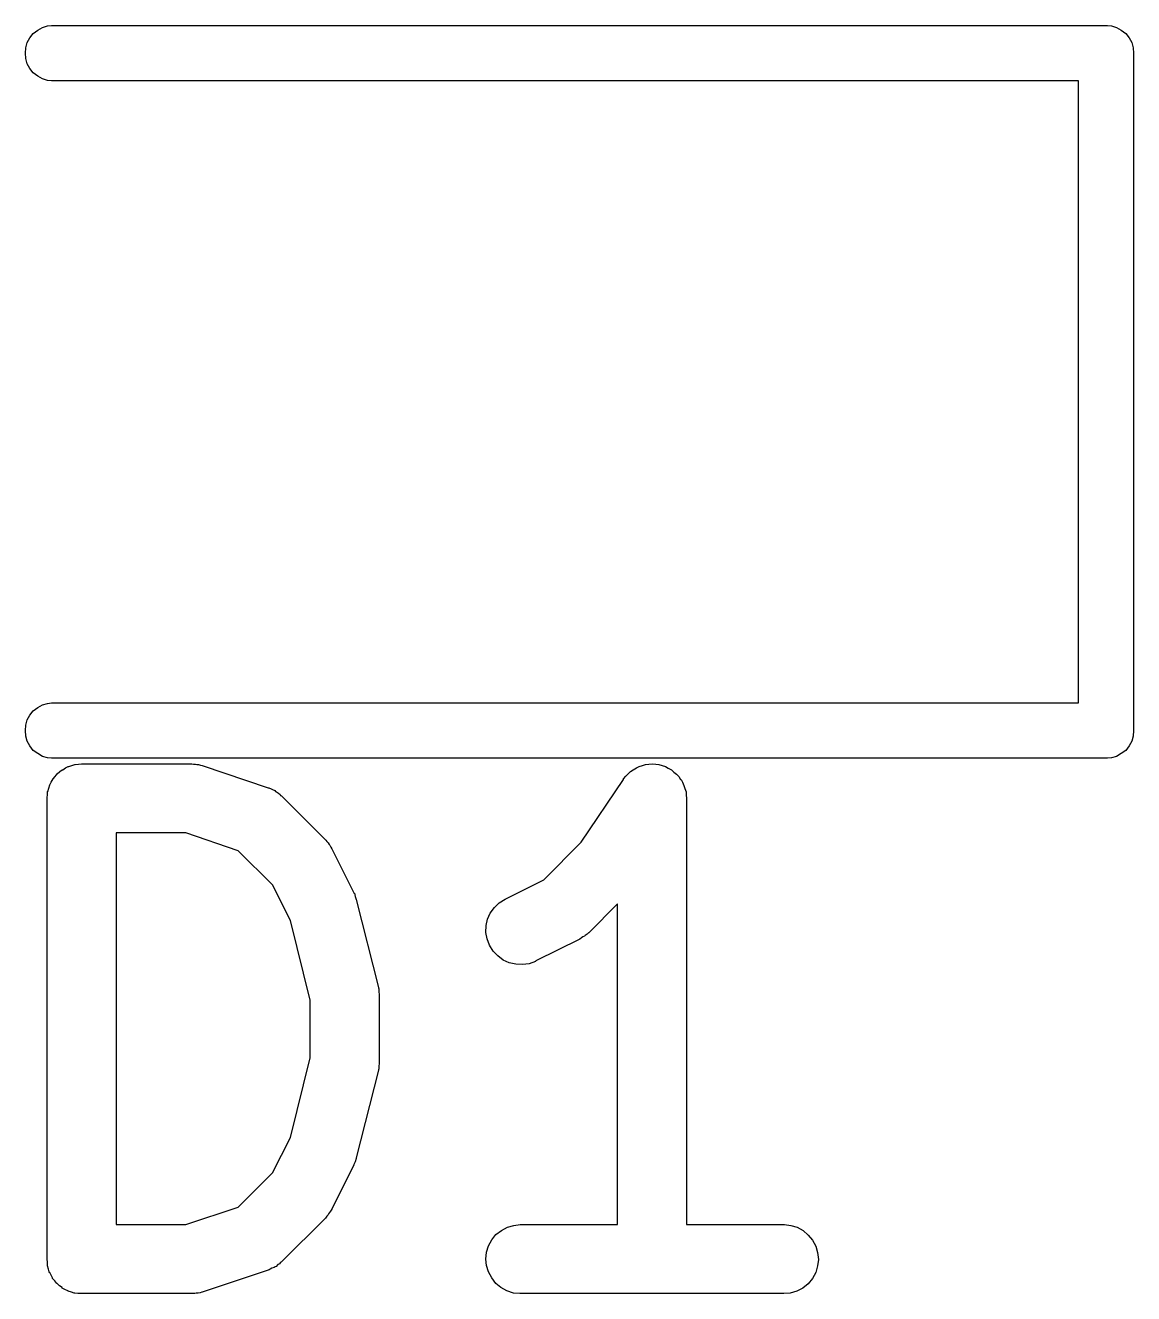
# Model space of a CAD drawing. Extents: x 113.5 to 162.5, y -151.1 to -75.5.
# Drawn here: x 160.14 to 162.545, y -101.957 to -99.205 of the extents above; entities that cross this region are included whole.
import ezdxf

# ---------------------------------------------------------------- set-up
doc = ezdxf.new("R2010")
doc.units = 0
doc.layers.add('BLACK', color=7, linetype='CONTINUOUS')

msp = doc.modelspace()

# ---------------------------------------------------------------- linework, layer by layer
at = {"layer": 'BLACK', "linetype": 'CONTINUOUS'}
for p, q in [((160.157, -99.2224), (160.167, -99.2149)), ((160.167, -99.2149), (160.177, -99.2093)), ((160.177, -99.2093), (160.188, -99.2059)), ((160.188, -99.2059), (160.197, -99.205)), ((160.197, -99.205), (162.482, -99.205)), ((162.482, -99.205), (162.485, -99.2047)), ((162.485, -99.2047), (162.488, -99.205)), ((162.488, -99.205), (162.497, -99.2059)), ((162.497, -99.2059), (162.508, -99.2093)), ((162.508, -99.2093), (162.518, -99.2149)), ((162.518, -99.2149), (162.528, -99.2224)), ((160.141, -99.2532), (160.144, -99.2419)), ((160.144, -99.2419), (160.15, -99.2315)), ((160.15, -99.2315), (160.157, -99.2224)), ((162.528, -99.2224), (162.535, -99.2315)), ((162.535, -99.2315), (162.541, -99.2419)), ((162.541, -99.2419), (162.544, -99.2532)), ((160.14, -99.265), (160.141, -99.2532)), ((160.141, -99.2768), (160.14, -99.265)), ((162.544, -99.2532), (162.545, -99.265)), ((162.545, -99.265), (162.545, -99.2679)), ((162.545, -99.2679), (162.545, -100.732)), ((160.144, -99.2881), (160.141, -99.2768)), ((160.15, -99.2985), (160.144, -99.2881)), ((160.157, -99.3076), (160.15, -99.2985)), ((160.167, -99.3151), (160.157, -99.3076)), ((160.177, -99.3207), (160.167, -99.3151)), ((160.188, -99.3241), (160.177, -99.3207)), ((160.197, -99.325), (160.188, -99.3241)), ((162.425, -99.325), (160.197, -99.325)), ((162.425, -100.675), (162.425, -99.325)), ((160.167, -100.685), (160.177, -100.679)), ((160.177, -100.679), (160.188, -100.676)), ((160.188, -100.676), (160.197, -100.675)), ((160.197, -100.675), (162.425, -100.675)), ((160.144, -100.712), (160.15, -100.702)), ((160.15, -100.702), (160.157, -100.692)), ((160.157, -100.692), (160.167, -100.685)), ((160.14, -100.735), (160.141, -100.723)), ((160.141, -100.723), (160.144, -100.712)), ((162.545, -100.732), (162.545, -100.735)), ((160.141, -100.747), (160.14, -100.735)), ((160.144, -100.758), (160.141, -100.747)), ((160.15, -100.768), (160.144, -100.758)), ((162.541, -100.758), (162.535, -100.768)), ((162.544, -100.747), (162.541, -100.758)), ((162.545, -100.735), (162.544, -100.747)), ((160.157, -100.778), (160.15, -100.768)), ((160.167, -100.785), (160.157, -100.778)), ((160.177, -100.791), (160.167, -100.785)), ((162.518, -100.785), (162.508, -100.791)), ((162.528, -100.778), (162.518, -100.785)), ((162.535, -100.768), (162.528, -100.778)), ((160.188, -100.794), (160.177, -100.791)), ((160.197, -100.795), (160.188, -100.794)), ((162.482, -100.795), (160.197, -100.795)), ((160.221, -100.82), (160.227, -100.816)), ((160.227, -100.816), (160.233, -100.813)), ((160.233, -100.813), (160.234, -100.813)), ((160.234, -100.813), (160.241, -100.811)), ((160.234, -100.813), (160.234, -100.813)), ((160.241, -100.811), (160.247, -100.809)), ((160.247, -100.809), (160.248, -100.809)), ((160.248, -100.809), (160.255, -100.808)), ((160.248, -100.809), (160.248, -100.809)), ((160.255, -100.808), (160.262, -100.807)), ((160.262, -100.807), (160.5, -100.807)), ((160.5, -100.807), (160.501, -100.807)), ((160.501, -100.807), (160.505, -100.808)), ((160.505, -100.808), (160.509, -100.808)), ((160.509, -100.808), (160.512, -100.809)), ((160.512, -100.809), (160.516, -100.809)), ((160.516, -100.809), (160.52, -100.81)), ((160.52, -100.81), (160.524, -100.811)), ((160.524, -100.811), (160.667, -100.859)), ((161.459, -100.82), (161.466, -100.816)), ((161.466, -100.816), (161.472, -100.813)), ((161.472, -100.813), (161.479, -100.811)), ((161.472, -100.813), (161.472, -100.813)), ((161.472, -100.813), (161.472, -100.813)), ((161.479, -100.811), (161.486, -100.809)), ((161.486, -100.809), (161.493, -100.808)), ((161.486, -100.809), (161.486, -100.809)), ((161.486, -100.809), (161.486, -100.809)), ((161.493, -100.808), (161.501, -100.807)), ((161.501, -100.807), (161.501, -100.807)), ((161.501, -100.807), (161.508, -100.808)), ((161.501, -100.807), (161.501, -100.807)), ((161.508, -100.808), (161.515, -100.809)), ((161.515, -100.809), (161.515, -100.809)), ((161.515, -100.809), (161.515, -100.809)), ((161.515, -100.809), (161.522, -100.811)), ((161.522, -100.811), (161.529, -100.813)), ((161.529, -100.813), (161.529, -100.813)), ((161.529, -100.813), (161.529, -100.813)), ((161.529, -100.813), (161.535, -100.817)), ((162.485, -100.795), (162.482, -100.795)), ((162.488, -100.795), (162.485, -100.795)), ((162.497, -100.794), (162.488, -100.795)), ((162.488, -100.795), (162.488, -100.795)), ((162.508, -100.791), (162.497, -100.794)), ((160.196, -100.847), (160.2, -100.84)), ((160.2, -100.84), (160.205, -100.835)), ((160.2, -100.84), (160.2, -100.84)), ((160.2, -100.84), (160.2, -100.84)), ((160.205, -100.835), (160.209, -100.829)), ((160.209, -100.829), (160.215, -100.824)), ((160.209, -100.829), (160.209, -100.829)), ((160.209, -100.829), (160.209, -100.829)), ((160.215, -100.824), (160.22, -100.82)), ((160.22, -100.82), (160.221, -100.82)), ((160.221, -100.82), (160.221, -100.82)), ((161.346, -100.977), (161.438, -100.841)), ((161.438, -100.84), (161.443, -100.834)), ((161.438, -100.841), (161.438, -100.84)), ((161.438, -100.84), (161.438, -100.84)), ((161.438, -100.84), (161.438, -100.84)), ((161.438, -100.84), (161.438, -100.84)), ((161.443, -100.834), (161.448, -100.829)), ((161.448, -100.829), (161.453, -100.824)), ((161.448, -100.829), (161.448, -100.829)), ((161.448, -100.829), (161.448, -100.829)), ((161.453, -100.824), (161.459, -100.82)), ((161.459, -100.82), (161.459, -100.82)), ((161.459, -100.82), (161.459, -100.82)), ((161.535, -100.817), (161.542, -100.82)), ((161.542, -100.82), (161.542, -100.82)), ((161.542, -100.82), (161.542, -100.82)), ((161.542, -100.82), (161.547, -100.825)), ((161.547, -100.825), (161.553, -100.83)), ((161.553, -100.83), (161.553, -100.83)), ((161.553, -100.83), (161.553, -100.83)), ((161.553, -100.83), (161.558, -100.835)), ((161.558, -100.835), (161.562, -100.841)), ((161.562, -100.841), (161.562, -100.841)), ((161.562, -100.841), (161.563, -100.841)), ((161.563, -100.841), (161.566, -100.847)), ((160.188, -100.874), (160.188, -100.867)), ((160.188, -100.867), (160.189, -100.867)), ((160.189, -100.867), (160.191, -100.86)), ((160.189, -100.867), (160.189, -100.867)), ((160.191, -100.86), (160.193, -100.853)), ((160.193, -100.853), (160.196, -100.847)), ((160.193, -100.853), (160.193, -100.853)), ((160.193, -100.853), (160.193, -100.853)), ((160.667, -100.859), (160.668, -100.859)), ((160.668, -100.859), (160.67, -100.86)), ((160.67, -100.86), (160.672, -100.861)), ((160.672, -100.861), (160.676, -100.863)), ((160.676, -100.863), (160.681, -100.865)), ((160.681, -100.865), (160.683, -100.867)), ((160.683, -100.867), (160.685, -100.868)), ((160.685, -100.868), (160.689, -100.871)), ((160.689, -100.871), (160.693, -100.874)), ((161.566, -100.847), (161.569, -100.854)), ((161.569, -100.854), (161.569, -100.854)), ((161.569, -100.854), (161.569, -100.854)), ((161.569, -100.854), (161.571, -100.861)), ((161.571, -100.861), (161.574, -100.868)), ((161.574, -100.868), (161.574, -100.868)), ((161.574, -100.868), (161.574, -100.868)), ((161.574, -100.868), (161.574, -100.875)), ((160.187, -100.881), (160.188, -100.874)), ((160.187, -100.882), (160.187, -100.881)), ((160.187, -101.882), (160.187, -100.882)), ((160.187, -100.882), (160.187, -100.882)), ((160.187, -100.882), (160.187, -100.882)), ((160.187, -100.882), (160.187, -100.882)), ((160.693, -100.874), (160.694, -100.876)), ((160.694, -100.876), (160.696, -100.877)), ((160.696, -100.877), (160.791, -100.972)), ((161.574, -100.875), (161.575, -100.882)), ((161.575, -100.882), (161.575, -101.807)), ((160.337, -100.957), (160.337, -101.807)), ((160.488, -100.957), (160.337, -100.957)), ((160.602, -100.996), (160.488, -100.957)), ((160.791, -100.972), (160.792, -100.973)), ((160.792, -100.973), (160.794, -100.976)), ((160.794, -100.976), (160.797, -100.979)), ((160.797, -100.979), (160.799, -100.982)), ((161.265, -101.059), (161.346, -100.977)), ((160.676, -101.07), (160.602, -100.996)), ((160.799, -100.982), (160.801, -100.984)), ((160.801, -100.984), (160.803, -100.988)), ((160.803, -100.988), (160.805, -100.992)), ((160.805, -100.992), (160.853, -101.087)), ((161.181, -101.101), (161.265, -101.059)), ((160.715, -101.147), (160.676, -101.07)), ((160.853, -101.087), (160.853, -101.088)), ((160.853, -101.088), (160.853, -101.088)), ((160.853, -101.088), (160.854, -101.088)), ((160.854, -101.088), (160.856, -101.095)), ((160.856, -101.095), (160.858, -101.102)), ((160.858, -101.102), (160.858, -101.102)), ((160.858, -101.102), (160.858, -101.102)), ((160.858, -101.102), (160.906, -101.293)), ((161.149, -101.131), (161.158, -101.119)), ((161.158, -101.119), (161.168, -101.109)), ((161.168, -101.109), (161.181, -101.101)), ((161.425, -101.111), (161.363, -101.174)), ((161.425, -101.807), (161.425, -101.111)), ((160.758, -101.32), (160.715, -101.147)), ((161.14, -101.158), (161.143, -101.144)), ((161.143, -101.144), (161.149, -101.131)), ((161.139, -101.173), (161.14, -101.158)), ((161.142, -101.187), (161.139, -101.173)), ((161.362, -101.174), (161.359, -101.177)), ((161.363, -101.174), (161.362, -101.174)), ((161.147, -101.201), (161.142, -101.187)), ((161.155, -101.214), (161.147, -101.201)), ((161.343, -101.188), (161.248, -101.235)), ((161.347, -101.185), (161.343, -101.188)), ((161.35, -101.183), (161.347, -101.185)), ((161.353, -101.181), (161.35, -101.183)), ((161.355, -101.18), (161.353, -101.181)), ((161.359, -101.177), (161.355, -101.18)), ((161.165, -101.224), (161.155, -101.214)), ((161.177, -101.233), (161.165, -101.224)), ((161.19, -101.239), (161.177, -101.233)), ((161.204, -101.242), (161.19, -101.239)), ((161.219, -101.243), (161.204, -101.242)), ((161.233, -101.241), (161.219, -101.243)), ((161.247, -101.236), (161.233, -101.241)), ((161.248, -101.235), (161.247, -101.236)), ((160.906, -101.293), (160.906, -101.294)), ((160.906, -101.294), (160.907, -101.295)), ((160.907, -101.295), (160.907, -101.296)), ((160.907, -101.296), (160.907, -101.302)), ((160.907, -101.302), (160.908, -101.308)), ((160.908, -101.308), (160.908, -101.31)), ((160.908, -101.31), (160.908, -101.311)), ((160.908, -101.311), (160.908, -101.454)), ((160.758, -101.445), (160.758, -101.32)), ((160.715, -101.618), (160.758, -101.445)), ((160.906, -101.472), (160.858, -101.662)), ((160.907, -101.469), (160.906, -101.471)), ((160.906, -101.471), (160.906, -101.472)), ((160.908, -101.458), (160.907, -101.463)), ((160.907, -101.463), (160.907, -101.469)), ((160.908, -101.454), (160.908, -101.455)), ((160.908, -101.455), (160.908, -101.456)), ((160.908, -101.456), (160.908, -101.458)), ((160.676, -101.695), (160.715, -101.618)), ((160.858, -101.664), (160.856, -101.671)), ((160.858, -101.662), (160.858, -101.663)), ((160.858, -101.663), (160.858, -101.664)), ((160.858, -101.664), (160.858, -101.664)), ((160.602, -101.769), (160.676, -101.695)), ((160.853, -101.678), (160.805, -101.773)), ((160.856, -101.671), (160.853, -101.677)), ((160.853, -101.677), (160.853, -101.678)), ((160.853, -101.678), (160.853, -101.678)), ((160.488, -101.807), (160.602, -101.769)), ((160.802, -101.778), (160.8, -101.781)), ((160.805, -101.774), (160.802, -101.778)), ((160.805, -101.773), (160.805, -101.774)), ((160.337, -101.807), (160.488, -101.807)), ((160.791, -101.793), (160.696, -101.888)), ((160.794, -101.789), (160.791, -101.793)), ((160.797, -101.786), (160.794, -101.789)), ((160.798, -101.784), (160.797, -101.786)), ((160.8, -101.781), (160.798, -101.784)), ((161.2, -101.809), (161.214, -101.807)), ((161.214, -101.807), (161.425, -101.807)), ((161.575, -101.807), (161.786, -101.807)), ((161.786, -101.807), (161.787, -101.807)), ((161.787, -101.807), (161.801, -101.809)), ((161.152, -101.84), (161.161, -101.829)), ((161.161, -101.829), (161.173, -101.82)), ((161.173, -101.82), (161.186, -101.813)), ((161.186, -101.813), (161.2, -101.809)), ((161.801, -101.809), (161.815, -101.813)), ((161.815, -101.813), (161.828, -101.82)), ((161.828, -101.82), (161.839, -101.83)), ((161.839, -101.83), (161.848, -101.841)), ((161.141, -101.867), (161.145, -101.853)), ((161.145, -101.853), (161.152, -101.84)), ((161.848, -101.841), (161.855, -101.854)), ((161.855, -101.854), (161.859, -101.868)), ((160.188, -101.889), (160.187, -101.882)), ((160.188, -101.896), (160.188, -101.889)), ((160.693, -101.89), (160.692, -101.892)), ((160.695, -101.889), (160.693, -101.89)), ((160.696, -101.888), (160.695, -101.889)), ((161.139, -101.882), (161.141, -101.867)), ((161.141, -101.896), (161.139, -101.882)), ((161.859, -101.868), (161.861, -101.883)), ((161.861, -101.883), (161.859, -101.897)), ((160.188, -101.897), (160.188, -101.896)), ((160.19, -101.904), (160.188, -101.897)), ((160.188, -101.897), (160.188, -101.897)), ((160.192, -101.91), (160.19, -101.904)), ((160.192, -101.911), (160.192, -101.91)), ((160.193, -101.911), (160.192, -101.911)), ((160.196, -101.917), (160.193, -101.911)), ((160.199, -101.923), (160.196, -101.917)), ((160.667, -101.906), (160.524, -101.954)), ((160.669, -101.905), (160.667, -101.906)), ((160.671, -101.904), (160.669, -101.905)), ((160.675, -101.902), (160.671, -101.904)), ((160.68, -101.9), (160.675, -101.902)), ((160.682, -101.899), (160.68, -101.9)), ((160.684, -101.898), (160.682, -101.899)), ((160.688, -101.894), (160.684, -101.898)), ((160.692, -101.892), (160.688, -101.894)), ((161.145, -101.91), (161.141, -101.896)), ((161.152, -101.923), (161.145, -101.91)), ((161.855, -101.911), (161.848, -101.924)), ((161.859, -101.897), (161.855, -101.911)), ((160.199, -101.924), (160.199, -101.923)), ((160.204, -101.929), (160.199, -101.924)), ((160.199, -101.924), (160.199, -101.924)), ((160.208, -101.935), (160.204, -101.929)), ((160.209, -101.935), (160.208, -101.935)), ((160.214, -101.94), (160.209, -101.935)), ((160.209, -101.935), (160.209, -101.935)), ((160.22, -101.944), (160.214, -101.94)), ((160.22, -101.945), (160.22, -101.944)), ((160.22, -101.944), (160.22, -101.944)), ((160.226, -101.948), (160.22, -101.945)), ((161.161, -101.935), (161.152, -101.923)), ((161.172, -101.944), (161.161, -101.935)), ((161.185, -101.951), (161.172, -101.944)), ((161.827, -101.945), (161.814, -101.952)), ((161.839, -101.936), (161.827, -101.945)), ((161.848, -101.924), (161.839, -101.936)), ((160.232, -101.951), (160.226, -101.948)), ((160.233, -101.951), (160.232, -101.951)), ((160.233, -101.952), (160.233, -101.951)), ((160.24, -101.954), (160.233, -101.952)), ((160.246, -101.956), (160.24, -101.954)), ((160.247, -101.956), (160.246, -101.956)), ((160.254, -101.957), (160.247, -101.956)), ((160.247, -101.956), (160.247, -101.956)), ((160.261, -101.957), (160.254, -101.957)), ((160.262, -101.957), (160.261, -101.957)), ((160.261, -101.957), (160.261, -101.957)), ((160.261, -101.957), (160.261, -101.957)), ((160.261, -101.957), (160.261, -101.957)), ((160.5, -101.957), (160.262, -101.957)), ((160.504, -101.957), (160.5, -101.957)), ((160.508, -101.957), (160.504, -101.957)), ((160.511, -101.956), (160.508, -101.957)), ((160.515, -101.956), (160.511, -101.956)), ((160.519, -101.955), (160.515, -101.956)), ((160.523, -101.954), (160.519, -101.955)), ((160.524, -101.954), (160.523, -101.954)), ((161.199, -101.956), (161.185, -101.951)), ((161.213, -101.957), (161.199, -101.956)), ((161.214, -101.957), (161.213, -101.957)), ((161.786, -101.957), (161.214, -101.957)), ((161.8, -101.956), (161.786, -101.957)), ((161.814, -101.952), (161.8, -101.956))]:
    msp.add_line(p, q, dxfattribs=at)

doc.saveas('drawing.dxf')
